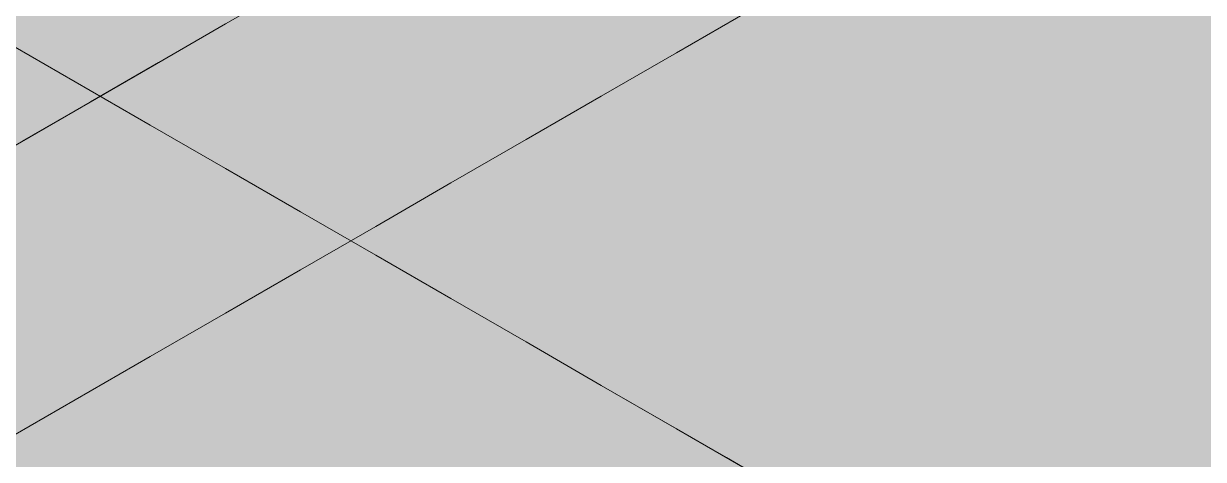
# Model space of a CAD drawing. Header units: metres. Extents: x 349122 to 349453, y 9281252 to 9281971.
# Drawn here: x 349264.7149 to 349265.1227, y 9281655.9944 to 9281656.1451 of the extents above; entities that cross this region are included whole.
import ezdxf

# ---------------------------------------------------------------- set-up
doc = ezdxf.new("R2010")
doc.units = ezdxf.units.M
doc.header["$LTSCALE"] = 0.25
doc.layers.add('ISO-3D', color=7, linetype='CONTINUOUS', lineweight=13)
doc.layers.add('ISO-3D-ARISTAS', color=250, linetype='CONTINUOUS', lineweight=13)

msp = doc.modelspace()

# ---------------------------------------------------------------- linework, layer by layer
at = {"layer": 'ISO-3D', "true_color": 0x9e9d98}
for points in [[(349264.73265, 9281656.14375), (349264.70667, 9281656.15875), (349264.73265, 9281656.17187), (349264.70667, 9281656.18687)], [(349264.78462, 9281656.14187), (349264.75863, 9281656.15687), (349264.78462, 9281656.17), (349264.75863, 9281656.185)], [(349264.82792, 9281656.145), (349264.80627, 9281656.1575), (349264.82792, 9281656.17312), (349264.80627, 9281656.18562)], [(349265.00731, 9281656.14011), (349264.98256, 9281656.1544), (349265.00731, 9281656.16906), (349264.98256, 9281656.18335)], [(349265.05679, 9281656.14049), (349265.03205, 9281656.15477), (349265.05679, 9281656.16944), (349265.03205, 9281656.18372)], [(349265.10628, 9281656.14086), (349265.08154, 9281656.15515), (349265.10628, 9281656.16981), (349265.08154, 9281656.1841)], [(349265.12237, 9281656.14375), (349265.09638, 9281656.15875), (349265.12237, 9281656.17187), (349265.09638, 9281656.18687)], [(349264.75863, 9281656.13895), (349264.73265, 9281656.15395), (349264.75863, 9281656.16789), (349264.73265, 9281656.18289)], [(349264.8106, 9281656.13789), (349264.78462, 9281656.15289), (349264.8106, 9281656.16684), (349264.78462, 9281656.18184)], [(349264.86256, 9281656.13684), (349264.83658, 9281656.15184), (349264.86256, 9281656.16579), (349264.83658, 9281656.18079)], [(349264.91452, 9281656.13579), (349264.88854, 9281656.15079), (349264.91452, 9281656.16474), (349264.88854, 9281656.17974)], [(349264.9405, 9281656.13625), (349264.91452, 9281656.15125), (349264.9405, 9281656.16437), (349264.91452, 9281656.17937)], [(349264.95782, 9281656.13974), (349264.93617, 9281656.15224), (349264.95782, 9281656.16868), (349264.93617, 9281656.18118)], [(349264.89287, 9281656.13562), (349264.87122, 9281656.14812), (349264.89287, 9281656.16375), (349264.87122, 9281656.17625)], [(349264.99246, 9281656.13437), (349264.96648, 9281656.14937), (349264.99246, 9281656.1625), (349264.96648, 9281656.1775)], [(349265.04442, 9281656.1325), (349265.01844, 9281656.1475), (349265.04442, 9281656.16062), (349265.01844, 9281656.17562)], [(349264.75863, 9281656.12875), (349264.73265, 9281656.14375), (349264.75863, 9281656.15687), (349264.73265, 9281656.17187)], [(349264.84957, 9281656.1325), (349264.82792, 9281656.145), (349264.84957, 9281656.16062), (349264.82792, 9281656.17312)], [(349265.09638, 9281656.13062), (349265.0704, 9281656.14562), (349265.09638, 9281656.15875), (349265.0704, 9281656.17375)], [(349265.14835, 9281656.12875), (349265.12237, 9281656.14375), (349265.14835, 9281656.15687), (349265.12237, 9281656.17187)], [(349264.73265, 9281656.125), (349264.70667, 9281656.14), (349264.73265, 9281656.15395), (349264.70667, 9281656.16895)], [(349264.78462, 9281656.12395), (349264.75863, 9281656.13895), (349264.78462, 9281656.15289), (349264.75863, 9281656.16789)], [(349264.80627, 9281656.12937), (349264.78462, 9281656.14187), (349264.80627, 9281656.1575), (349264.78462, 9281656.17)], [(349264.98256, 9281656.12545), (349264.95782, 9281656.13974), (349264.98256, 9281656.1544), (349264.95782, 9281656.16868)], [(349265.03205, 9281656.12583), (349265.00731, 9281656.14011), (349265.03205, 9281656.15477), (349265.00731, 9281656.16906)], [(349265.08154, 9281656.1262), (349265.05679, 9281656.14049), (349265.08154, 9281656.15515), (349265.05679, 9281656.16944)], [(349265.13103, 9281656.12658), (349265.10628, 9281656.14086), (349265.13103, 9281656.15553), (349265.10628, 9281656.16981)], [(349264.83658, 9281656.12289), (349264.8106, 9281656.13789), (349264.83658, 9281656.15184), (349264.8106, 9281656.16684)], [(349264.88854, 9281656.12184), (349264.86256, 9281656.13684), (349264.88854, 9281656.15079), (349264.86256, 9281656.16579)], [(349264.91452, 9281656.12312), (349264.89287, 9281656.13562), (349264.91452, 9281656.15125), (349264.89287, 9281656.16375)], [(349264.93617, 9281656.12329), (349264.91452, 9281656.13579), (349264.93617, 9281656.15224), (349264.91452, 9281656.16474)], [(349264.96648, 9281656.12125), (349264.9405, 9281656.13625), (349264.96648, 9281656.14937), (349264.9405, 9281656.16437)], [(349264.73265, 9281656.11562), (349264.70667, 9281656.13062), (349264.73265, 9281656.14375), (349264.70667, 9281656.15875)], [(349264.87122, 9281656.12), (349264.84957, 9281656.1325), (349264.87122, 9281656.14812), (349264.84957, 9281656.16062)], [(349265.01844, 9281656.11937), (349264.99246, 9281656.13437), (349265.01844, 9281656.1475), (349264.99246, 9281656.1625)], [(349265.0704, 9281656.1175), (349265.04442, 9281656.1325), (349265.0704, 9281656.14562), (349265.04442, 9281656.16062)], [(349265.12237, 9281656.11562), (349265.09638, 9281656.13062), (349265.12237, 9281656.14375), (349265.09638, 9281656.15875)], [(349264.78462, 9281656.11375), (349264.75863, 9281656.12875), (349264.78462, 9281656.14187), (349264.75863, 9281656.15687)], [(349264.82792, 9281656.11687), (349264.80627, 9281656.12937), (349264.82792, 9281656.145), (349264.80627, 9281656.1575)], [(349265.05679, 9281656.11154), (349265.03205, 9281656.12583), (349265.05679, 9281656.14049), (349265.03205, 9281656.15477)], [(349265.10628, 9281656.11192), (349265.08154, 9281656.1262), (349265.10628, 9281656.14086), (349265.08154, 9281656.15515)], [(349264.75863, 9281656.11), (349264.73265, 9281656.125), (349264.75863, 9281656.13895), (349264.73265, 9281656.15395)], [(349264.8106, 9281656.10895), (349264.78462, 9281656.12395), (349264.8106, 9281656.13789), (349264.78462, 9281656.15289)], [(349264.86256, 9281656.10789), (349264.83658, 9281656.12289), (349264.86256, 9281656.13684), (349264.83658, 9281656.15184)], [(349264.91452, 9281656.10684), (349264.88854, 9281656.12184), (349264.91452, 9281656.13579), (349264.88854, 9281656.15079)], [(349264.9405, 9281656.10812), (349264.91452, 9281656.12312), (349264.9405, 9281656.13625), (349264.91452, 9281656.15125)], [(349264.95782, 9281656.11079), (349264.93617, 9281656.12329), (349264.95782, 9281656.13974), (349264.93617, 9281656.15224)], [(349265.00731, 9281656.11117), (349264.98256, 9281656.12545), (349265.00731, 9281656.14011), (349264.98256, 9281656.1544)], [(349264.89287, 9281656.1075), (349264.87122, 9281656.12), (349264.89287, 9281656.13562), (349264.87122, 9281656.14812)], [(349264.99246, 9281656.10625), (349264.96648, 9281656.12125), (349264.99246, 9281656.13437), (349264.96648, 9281656.14937)], [(349265.04442, 9281656.10437), (349265.01844, 9281656.11937), (349265.04442, 9281656.1325), (349265.01844, 9281656.1475)], [(349264.75863, 9281656.10062), (349264.73265, 9281656.11562), (349264.75863, 9281656.12875), (349264.73265, 9281656.14375)], [(349264.84957, 9281656.10437), (349264.82792, 9281656.11687), (349264.84957, 9281656.1325), (349264.82792, 9281656.145)], [(349265.09638, 9281656.1025), (349265.0704, 9281656.1175), (349265.09638, 9281656.13062), (349265.0704, 9281656.14562)], [(349265.14835, 9281656.10062), (349265.12237, 9281656.11562), (349265.14835, 9281656.12875), (349265.12237, 9281656.14375)], [(349264.78462, 9281656.095), (349264.75863, 9281656.11), (349264.78462, 9281656.12395), (349264.75863, 9281656.13895)], [(349264.80627, 9281656.10125), (349264.78462, 9281656.11375), (349264.80627, 9281656.12937), (349264.78462, 9281656.14187)], [(349264.98256, 9281656.0965), (349264.95782, 9281656.11079), (349264.98256, 9281656.12545), (349264.95782, 9281656.13974)], [(349265.03205, 9281656.09688), (349265.00731, 9281656.11117), (349265.03205, 9281656.12583), (349265.00731, 9281656.14011)], [(349265.08154, 9281656.09726), (349265.05679, 9281656.11154), (349265.08154, 9281656.1262), (349265.05679, 9281656.14049)], [(349265.13103, 9281656.09763), (349265.10628, 9281656.11192), (349265.13103, 9281656.12658), (349265.10628, 9281656.14086)], [(349264.83658, 9281656.09395), (349264.8106, 9281656.10895), (349264.83658, 9281656.12289), (349264.8106, 9281656.13789)], [(349264.88854, 9281656.09289), (349264.86256, 9281656.10789), (349264.88854, 9281656.12184), (349264.86256, 9281656.13684)], [(349264.91452, 9281656.095), (349264.89287, 9281656.1075), (349264.91452, 9281656.12312), (349264.89287, 9281656.13562)], [(349264.93617, 9281656.09434), (349264.91452, 9281656.10684), (349264.93617, 9281656.12329), (349264.91452, 9281656.13579)], [(349264.96648, 9281656.09312), (349264.9405, 9281656.10812), (349264.96648, 9281656.12125), (349264.9405, 9281656.13625)], [(349265.01844, 9281656.09125), (349264.99246, 9281656.10625), (349265.01844, 9281656.11937), (349264.99246, 9281656.13437)], [(349264.73265, 9281656.0875), (349264.70667, 9281656.1025), (349264.73265, 9281656.11562), (349264.70667, 9281656.13062)], [(349264.87122, 9281656.09187), (349264.84957, 9281656.10437), (349264.87122, 9281656.12), (349264.84957, 9281656.1325)], [(349265.0704, 9281656.08937), (349265.04442, 9281656.10437), (349265.0704, 9281656.1175), (349265.04442, 9281656.1325)], [(349265.12237, 9281656.0875), (349265.09638, 9281656.1025), (349265.12237, 9281656.11562), (349265.09638, 9281656.13062)], [(349264.78462, 9281656.08562), (349264.75863, 9281656.10062), (349264.78462, 9281656.11375), (349264.75863, 9281656.12875)], [(349264.82792, 9281656.08875), (349264.80627, 9281656.10125), (349264.82792, 9281656.11687), (349264.80627, 9281656.12937)], [(349265.10628, 9281656.08297), (349265.08154, 9281656.09726), (349265.10628, 9281656.11192), (349265.08154, 9281656.1262)], [(349264.8106, 9281656.08), (349264.78462, 9281656.095), (349264.8106, 9281656.10895), (349264.78462, 9281656.12395)], [(349264.86256, 9281656.07895), (349264.83658, 9281656.09395), (349264.86256, 9281656.10789), (349264.83658, 9281656.12289)], [(349264.9405, 9281656.08), (349264.91452, 9281656.095), (349264.9405, 9281656.10812), (349264.91452, 9281656.12312)], [(349264.95782, 9281656.08184), (349264.93617, 9281656.09434), (349264.95782, 9281656.11079), (349264.93617, 9281656.12329)], [(349265.00731, 9281656.08222), (349264.98256, 9281656.0965), (349265.00731, 9281656.11117), (349264.98256, 9281656.12545)], [(349265.05679, 9281656.08259), (349265.03205, 9281656.09688), (349265.05679, 9281656.11154), (349265.03205, 9281656.12583)], [(349264.89287, 9281656.07937), (349264.87122, 9281656.09187), (349264.89287, 9281656.1075), (349264.87122, 9281656.12)], [(349264.91452, 9281656.07789), (349264.88854, 9281656.09289), (349264.91452, 9281656.10684), (349264.88854, 9281656.12184)], [(349264.99246, 9281656.07812), (349264.96648, 9281656.09312), (349264.99246, 9281656.10625), (349264.96648, 9281656.12125)], [(349265.04442, 9281656.07625), (349265.01844, 9281656.09125), (349265.04442, 9281656.10437), (349265.01844, 9281656.11937)], [(349264.75863, 9281656.0725), (349264.73265, 9281656.0875), (349264.75863, 9281656.10062), (349264.73265, 9281656.11562)], [(349264.84957, 9281656.07625), (349264.82792, 9281656.08875), (349264.84957, 9281656.10437), (349264.82792, 9281656.11687)], [(349265.09638, 9281656.07437), (349265.0704, 9281656.08937), (349265.09638, 9281656.1025), (349265.0704, 9281656.1175)], [(349265.14835, 9281656.0725), (349265.12237, 9281656.0875), (349265.14835, 9281656.10062), (349265.12237, 9281656.11562)], [(349264.80627, 9281656.07312), (349264.78462, 9281656.08562), (349264.80627, 9281656.10125), (349264.78462, 9281656.11375)], [(349264.98256, 9281656.06756), (349264.95782, 9281656.08184), (349264.98256, 9281656.0965), (349264.95782, 9281656.11079)], [(349265.03205, 9281656.06793), (349265.00731, 9281656.08222), (349265.03205, 9281656.09688), (349265.00731, 9281656.11117)], [(349265.08154, 9281656.06831), (349265.05679, 9281656.08259), (349265.08154, 9281656.09726), (349265.05679, 9281656.11154)], [(349265.13103, 9281656.06868), (349265.10628, 9281656.08297), (349265.13103, 9281656.09763), (349265.10628, 9281656.11192)], [(349264.83658, 9281656.065), (349264.8106, 9281656.08), (349264.83658, 9281656.09395), (349264.8106, 9281656.10895)], [(349264.88854, 9281656.06395), (349264.86256, 9281656.07895), (349264.88854, 9281656.09289), (349264.86256, 9281656.10789)], [(349264.91452, 9281656.06687), (349264.89287, 9281656.07937), (349264.91452, 9281656.095), (349264.89287, 9281656.1075)], [(349264.93617, 9281656.06539), (349264.91452, 9281656.07789), (349264.93617, 9281656.09434), (349264.91452, 9281656.10684)], [(349264.96648, 9281656.065), (349264.9405, 9281656.08), (349264.96648, 9281656.09312), (349264.9405, 9281656.10812)], [(349265.01844, 9281656.06312), (349264.99246, 9281656.07812), (349265.01844, 9281656.09125), (349264.99246, 9281656.10625)], [(349264.73265, 9281656.05937), (349264.70667, 9281656.07437), (349264.73265, 9281656.0875), (349264.70667, 9281656.1025)], [(349264.87122, 9281656.06375), (349264.84957, 9281656.07625), (349264.87122, 9281656.09187), (349264.84957, 9281656.10437)], [(349265.0704, 9281656.06125), (349265.04442, 9281656.07625), (349265.0704, 9281656.08937), (349265.04442, 9281656.10437)], [(349265.12237, 9281656.05937), (349265.09638, 9281656.07437), (349265.12237, 9281656.0875), (349265.09638, 9281656.1025)], [(349264.78462, 9281656.0575), (349264.75863, 9281656.0725), (349264.78462, 9281656.08562), (349264.75863, 9281656.10062)], [(349264.82792, 9281656.06062), (349264.80627, 9281656.07312), (349264.82792, 9281656.08875), (349264.80627, 9281656.10125)], [(349264.86256, 9281656.05), (349264.83658, 9281656.065), (349264.86256, 9281656.07895), (349264.83658, 9281656.09395)], [(349264.9405, 9281656.05187), (349264.91452, 9281656.06687), (349264.9405, 9281656.08), (349264.91452, 9281656.095)], [(349264.95782, 9281656.05289), (349264.93617, 9281656.06539), (349264.95782, 9281656.08184), (349264.93617, 9281656.09434)], [(349265.00731, 9281656.05327), (349264.98256, 9281656.06756), (349265.00731, 9281656.08222), (349264.98256, 9281656.0965)], [(349265.05679, 9281656.05365), (349265.03205, 9281656.06793), (349265.05679, 9281656.08259), (349265.03205, 9281656.09688)], [(349265.10628, 9281656.05402), (349265.08154, 9281656.06831), (349265.10628, 9281656.08297), (349265.08154, 9281656.09726)], [(349264.89287, 9281656.05125), (349264.87122, 9281656.06375), (349264.89287, 9281656.07937), (349264.87122, 9281656.09187)], [(349264.91452, 9281656.04895), (349264.88854, 9281656.06395), (349264.91452, 9281656.07789), (349264.88854, 9281656.09289)], [(349264.99246, 9281656.05), (349264.96648, 9281656.065), (349264.99246, 9281656.07812), (349264.96648, 9281656.09312)], [(349265.04442, 9281656.04812), (349265.01844, 9281656.06312), (349265.04442, 9281656.07625), (349265.01844, 9281656.09125)], [(349265.09638, 9281656.04625), (349265.0704, 9281656.06125), (349265.09638, 9281656.07437), (349265.0704, 9281656.08937)], [(349264.75863, 9281656.04437), (349264.73265, 9281656.05937), (349264.75863, 9281656.0725), (349264.73265, 9281656.0875)], [(349264.80627, 9281656.045), (349264.78462, 9281656.0575), (349264.80627, 9281656.07312), (349264.78462, 9281656.08562)], [(349264.84957, 9281656.04812), (349264.82792, 9281656.06062), (349264.84957, 9281656.07625), (349264.82792, 9281656.08875)], [(349265.14835, 9281656.04437), (349265.12237, 9281656.05937), (349265.14835, 9281656.0725), (349265.12237, 9281656.0875)], [(349264.98256, 9281656.03861), (349264.95782, 9281656.05289), (349264.98256, 9281656.06756), (349264.95782, 9281656.08184)], [(349265.03205, 9281656.03898), (349265.00731, 9281656.05327), (349265.03205, 9281656.06793), (349265.00731, 9281656.08222)], [(349265.08154, 9281656.03936), (349265.05679, 9281656.05365), (349265.08154, 9281656.06831), (349265.05679, 9281656.08259)], [(349265.13103, 9281656.03974), (349265.10628, 9281656.05402), (349265.13103, 9281656.06868), (349265.10628, 9281656.08297)], [(349264.88854, 9281656.035), (349264.86256, 9281656.05), (349264.88854, 9281656.06395), (349264.86256, 9281656.07895)], [(349264.91452, 9281656.03875), (349264.89287, 9281656.05125), (349264.91452, 9281656.06687), (349264.89287, 9281656.07937)], [(349264.93617, 9281656.03645), (349264.91452, 9281656.04895), (349264.93617, 9281656.06539), (349264.91452, 9281656.07789)], [(349264.96648, 9281656.03687), (349264.9405, 9281656.05187), (349264.96648, 9281656.065), (349264.9405, 9281656.08)], [(349265.01844, 9281656.035), (349264.99246, 9281656.05), (349265.01844, 9281656.06312), (349264.99246, 9281656.07812)], [(349264.73265, 9281656.03125), (349264.70667, 9281656.04625), (349264.73265, 9281656.05937), (349264.70667, 9281656.07437)], [(349264.82792, 9281656.0325), (349264.80627, 9281656.045), (349264.82792, 9281656.06062), (349264.80627, 9281656.07312)], [(349264.87122, 9281656.03562), (349264.84957, 9281656.04812), (349264.87122, 9281656.06375), (349264.84957, 9281656.07625)], [(349265.0704, 9281656.03312), (349265.04442, 9281656.04812), (349265.0704, 9281656.06125), (349265.04442, 9281656.07625)], [(349265.12237, 9281656.03125), (349265.09638, 9281656.04625), (349265.12237, 9281656.05937), (349265.09638, 9281656.07437)], [(349264.78462, 9281656.02937), (349264.75863, 9281656.04437), (349264.78462, 9281656.0575), (349264.75863, 9281656.0725)], [(349264.9405, 9281656.02375), (349264.91452, 9281656.03875), (349264.9405, 9281656.05187), (349264.91452, 9281656.06687)], [(349264.95782, 9281656.02395), (349264.93617, 9281656.03645), (349264.95782, 9281656.05289), (349264.93617, 9281656.06539)], [(349264.99246, 9281656.02187), (349264.96648, 9281656.03687), (349264.99246, 9281656.05), (349264.96648, 9281656.065)], [(349265.00731, 9281656.02432), (349264.98256, 9281656.03861), (349265.00731, 9281656.05327), (349264.98256, 9281656.06756)], [(349265.05679, 9281656.0247), (349265.03205, 9281656.03898), (349265.05679, 9281656.05365), (349265.03205, 9281656.06793)], [(349265.10628, 9281656.02508), (349265.08154, 9281656.03936), (349265.10628, 9281656.05402), (349265.08154, 9281656.06831)], [(349264.89287, 9281656.02312), (349264.87122, 9281656.03562), (349264.89287, 9281656.05125), (349264.87122, 9281656.06375)], [(349264.91452, 9281656.02), (349264.88854, 9281656.035), (349264.91452, 9281656.04895), (349264.88854, 9281656.06395)], [(349265.04442, 9281656.02), (349265.01844, 9281656.035), (349265.04442, 9281656.04812), (349265.01844, 9281656.06312)], [(349265.09638, 9281656.01812), (349265.0704, 9281656.03312), (349265.09638, 9281656.04625), (349265.0704, 9281656.06125)], [(349264.75863, 9281656.01625), (349264.73265, 9281656.03125), (349264.75863, 9281656.04437), (349264.73265, 9281656.05937)], [(349264.80627, 9281656.01687), (349264.78462, 9281656.02937), (349264.80627, 9281656.045), (349264.78462, 9281656.0575)], [(349264.84957, 9281656.02), (349264.82792, 9281656.0325), (349264.84957, 9281656.04812), (349264.82792, 9281656.06062)], [(349265.14835, 9281656.01625), (349265.12237, 9281656.03125), (349265.14835, 9281656.04437), (349265.12237, 9281656.05937)], [(349264.98256, 9281656.00966), (349264.95782, 9281656.02395), (349264.98256, 9281656.03861), (349264.95782, 9281656.05289)], [(349265.03205, 9281656.01004), (349265.00731, 9281656.02432), (349265.03205, 9281656.03898), (349265.00731, 9281656.05327)], [(349265.08154, 9281656.01041), (349265.05679, 9281656.0247), (349265.08154, 9281656.03936), (349265.05679, 9281656.05365)], [(349265.13103, 9281656.01079), (349265.10628, 9281656.02508), (349265.13103, 9281656.03974), (349265.10628, 9281656.05402)], [(349264.91452, 9281656.01062), (349264.89287, 9281656.02312), (349264.91452, 9281656.03875), (349264.89287, 9281656.05125)], [(349264.93617, 9281656.0075), (349264.91452, 9281656.02), (349264.93617, 9281656.03645), (349264.91452, 9281656.04895)], [(349264.96648, 9281656.00875), (349264.9405, 9281656.02375), (349264.96648, 9281656.03687), (349264.9405, 9281656.05187)], [(349265.01844, 9281656.00687), (349264.99246, 9281656.02187), (349265.01844, 9281656.035), (349264.99246, 9281656.05)], [(349264.73265, 9281656.00312), (349264.70667, 9281656.01812), (349264.73265, 9281656.03125), (349264.70667, 9281656.04625)], [(349264.82792, 9281656.00437), (349264.80627, 9281656.01687), (349264.82792, 9281656.0325), (349264.80627, 9281656.045)], [(349264.87122, 9281656.0075), (349264.84957, 9281656.02), (349264.87122, 9281656.03562), (349264.84957, 9281656.04812)], [(349265.0704, 9281656.005), (349265.04442, 9281656.02), (349265.0704, 9281656.03312), (349265.04442, 9281656.04812)], [(349265.12237, 9281656.00312), (349265.09638, 9281656.01812), (349265.12237, 9281656.03125), (349265.09638, 9281656.04625)], [(349264.78462, 9281656.00125), (349264.75863, 9281656.01625), (349264.78462, 9281656.02937), (349264.75863, 9281656.04437)], [(349264.9405, 9281655.99562), (349264.91452, 9281656.01062), (349264.9405, 9281656.02375), (349264.91452, 9281656.03875)], [(349264.95782, 9281655.995), (349264.93617, 9281656.0075), (349264.95782, 9281656.02395), (349264.93617, 9281656.03645)], [(349264.99246, 9281655.99375), (349264.96648, 9281656.00875), (349264.99246, 9281656.02187), (349264.96648, 9281656.03687)], [(349265.00731, 9281655.99538), (349264.98256, 9281656.00966), (349265.00731, 9281656.02432), (349264.98256, 9281656.03861)], [(349265.05679, 9281655.99575), (349265.03205, 9281656.01004), (349265.05679, 9281656.0247), (349265.03205, 9281656.03898)], [(349265.10628, 9281655.99613), (349265.08154, 9281656.01041), (349265.10628, 9281656.02508), (349265.08154, 9281656.03936)], [(349264.84957, 9281655.99187), (349264.82792, 9281656.00437), (349264.84957, 9281656.02), (349264.82792, 9281656.0325)], [(349264.89287, 9281655.995), (349264.87122, 9281656.0075), (349264.89287, 9281656.02312), (349264.87122, 9281656.03562)], [(349265.04442, 9281655.99187), (349265.01844, 9281656.00687), (349265.04442, 9281656.02), (349265.01844, 9281656.035)], [(349265.09638, 9281655.99), (349265.0704, 9281656.005), (349265.09638, 9281656.01812), (349265.0704, 9281656.03312)], [(349264.75863, 9281655.98812), (349264.73265, 9281656.00312), (349264.75863, 9281656.01625), (349264.73265, 9281656.03125)], [(349264.80627, 9281655.98875), (349264.78462, 9281656.00125), (349264.80627, 9281656.01687), (349264.78462, 9281656.02937)], [(349265.14835, 9281655.98812), (349265.12237, 9281656.00312), (349265.14835, 9281656.01625), (349265.12237, 9281656.03125)], [(349265.03205, 9281655.98109), (349265.00731, 9281655.99538), (349265.03205, 9281656.01004), (349265.00731, 9281656.02432)], [(349265.08154, 9281655.98147), (349265.05679, 9281655.99575), (349265.08154, 9281656.01041), (349265.05679, 9281656.0247)], [(349265.13103, 9281655.98184), (349265.10628, 9281655.99613), (349265.13103, 9281656.01079), (349265.10628, 9281656.02508)], [(349264.91452, 9281655.9825), (349264.89287, 9281655.995), (349264.91452, 9281656.01062), (349264.89287, 9281656.02312)], [(349264.96648, 9281655.98062), (349264.9405, 9281655.99562), (349264.96648, 9281656.00875), (349264.9405, 9281656.02375)], [(349264.98256, 9281655.98071), (349264.95782, 9281655.995), (349264.98256, 9281656.00966), (349264.95782, 9281656.02395)], [(349265.01844, 9281655.97875), (349264.99246, 9281655.99375), (349265.01844, 9281656.00687), (349264.99246, 9281656.02187)], [(349264.73265, 9281655.975), (349264.70667, 9281655.99), (349264.73265, 9281656.00312), (349264.70667, 9281656.01812)], [(349264.78462, 9281655.97312), (349264.75863, 9281655.98812), (349264.78462, 9281656.00125), (349264.75863, 9281656.01625)], [(349264.82792, 9281655.97625), (349264.80627, 9281655.98875), (349264.82792, 9281656.00437), (349264.80627, 9281656.01687)], [(349264.87122, 9281655.97937), (349264.84957, 9281655.99187), (349264.87122, 9281656.0075), (349264.84957, 9281656.02)], [(349265.0704, 9281655.97687), (349265.04442, 9281655.99187), (349265.0704, 9281656.005), (349265.04442, 9281656.02)], [(349265.12237, 9281655.975), (349265.09638, 9281655.99), (349265.12237, 9281656.00312), (349265.09638, 9281656.01812)], [(349264.9405, 9281655.9675), (349264.91452, 9281655.9825), (349264.9405, 9281655.99562), (349264.91452, 9281656.01062)], [(349264.99246, 9281655.96562), (349264.96648, 9281655.98062), (349264.99246, 9281655.99375), (349264.96648, 9281656.00875)], [(349265.00731, 9281655.96643), (349264.98256, 9281655.98071), (349265.00731, 9281655.99538), (349264.98256, 9281656.00966)], [(349265.05679, 9281655.9668), (349265.03205, 9281655.98109), (349265.05679, 9281655.99575), (349265.03205, 9281656.01004)], [(349265.10628, 9281655.96718), (349265.08154, 9281655.98147), (349265.10628, 9281655.99613), (349265.08154, 9281656.01041)], [(349264.84957, 9281655.96375), (349264.82792, 9281655.97625), (349264.84957, 9281655.99187), (349264.82792, 9281656.00437)], [(349264.89287, 9281655.96687), (349264.87122, 9281655.97937), (349264.89287, 9281655.995), (349264.87122, 9281656.0075)], [(349265.04442, 9281655.96375), (349265.01844, 9281655.97875), (349265.04442, 9281655.99187), (349265.01844, 9281656.00687)], [(349265.09638, 9281655.96187), (349265.0704, 9281655.97687), (349265.09638, 9281655.99), (349265.0704, 9281656.005)], [(349264.75863, 9281655.96), (349264.73265, 9281655.975), (349264.75863, 9281655.98812), (349264.73265, 9281656.00312)], [(349264.80627, 9281655.96062), (349264.78462, 9281655.97312), (349264.80627, 9281655.98875), (349264.78462, 9281656.00125)], [(349265.14835, 9281655.96), (349265.12237, 9281655.975), (349265.14835, 9281655.98812), (349265.12237, 9281656.00312)], [(349264.96648, 9281655.9525), (349264.9405, 9281655.9675), (349264.96648, 9281655.98062), (349264.9405, 9281655.99562)], [(349265.08154, 9281655.95252), (349265.05679, 9281655.9668), (349265.08154, 9281655.98147), (349265.05679, 9281655.99575)], [(349265.13103, 9281655.95289), (349265.10628, 9281655.96718), (349265.13103, 9281655.98184), (349265.10628, 9281655.99613)], [(349264.91452, 9281655.95437), (349264.89287, 9281655.96687), (349264.91452, 9281655.9825), (349264.89287, 9281655.995)], [(349265.03205, 9281655.95214), (349265.00731, 9281655.96643), (349265.03205, 9281655.98109), (349265.00731, 9281655.99538)]]:
    msp.add_solid(points, dxfattribs=at)
at = {"layer": 'ISO-3D', "true_color": 0x8e8d88}
for points in [[(349264.9405, 9281656.155), (349264.91452, 9281656.14), (349264.9405, 9281656.18167), (349264.91452, 9281656.16667)], [(349264.88854, 9281656.15167), (349264.86256, 9281656.13667), (349264.88854, 9281656.17833), (349264.86256, 9281656.16333)], [(349264.83658, 9281656.14833), (349264.8106, 9281656.13333), (349264.83658, 9281656.175), (349264.8106, 9281656.16)], [(349264.96648, 9281656.15), (349264.9405, 9281656.135), (349264.96648, 9281656.17), (349264.9405, 9281656.155)], [(349264.86256, 9281656.13667), (349264.83658, 9281656.12167), (349264.86256, 9281656.16333), (349264.83658, 9281656.14833)], [(349264.91452, 9281656.14), (349264.88854, 9281656.125), (349264.91452, 9281656.16667), (349264.88854, 9281656.15167)], [(349264.8106, 9281656.13333), (349264.78462, 9281656.11833), (349264.8106, 9281656.16), (349264.78462, 9281656.145)], [(349264.9405, 9281656.135), (349264.91452, 9281656.12), (349264.9405, 9281656.155), (349264.91452, 9281656.14)], [(349264.88854, 9281656.125), (349264.86256, 9281656.11), (349264.88854, 9281656.15167), (349264.86256, 9281656.13667)], [(349264.83658, 9281656.12167), (349264.8106, 9281656.10667), (349264.83658, 9281656.14833), (349264.8106, 9281656.13333)], [(349264.78462, 9281656.11833), (349264.75863, 9281656.10333), (349264.78462, 9281656.145), (349264.75863, 9281656.13)], [(349264.91452, 9281656.12), (349264.88854, 9281656.105), (349264.91452, 9281656.14), (349264.88854, 9281656.125)], [(349264.86256, 9281656.11), (349264.83658, 9281656.095), (349264.86256, 9281656.13667), (349264.83658, 9281656.12167)], [(349264.8106, 9281656.10667), (349264.78462, 9281656.09167), (349264.8106, 9281656.13333), (349264.78462, 9281656.11833)], [(349264.75863, 9281656.10333), (349264.73265, 9281656.08833), (349264.75863, 9281656.13), (349264.73265, 9281656.115)], [(349264.88854, 9281656.105), (349264.86256, 9281656.09), (349264.88854, 9281656.125), (349264.86256, 9281656.11)], [(349264.78462, 9281656.09167), (349264.75863, 9281656.07667), (349264.78462, 9281656.11833), (349264.75863, 9281656.10333)], [(349264.83658, 9281656.095), (349264.8106, 9281656.08), (349264.83658, 9281656.12167), (349264.8106, 9281656.10667)], [(349264.73265, 9281656.08833), (349264.70667, 9281656.07333), (349264.73265, 9281656.115), (349264.70667, 9281656.1)], [(349264.86256, 9281656.09), (349264.83658, 9281656.075), (349264.86256, 9281656.11), (349264.83658, 9281656.095)], [(349264.8106, 9281656.08), (349264.78462, 9281656.065), (349264.8106, 9281656.10667), (349264.78462, 9281656.09167)], [(349264.75863, 9281656.07667), (349264.73265, 9281656.06167), (349264.75863, 9281656.10333), (349264.73265, 9281656.08833)], [(349264.83658, 9281656.075), (349264.8106, 9281656.06), (349264.83658, 9281656.095), (349264.8106, 9281656.08)], [(349264.78462, 9281656.065), (349264.75863, 9281656.05), (349264.78462, 9281656.09167), (349264.75863, 9281656.07667)], [(349264.73265, 9281656.06167), (349264.70667, 9281656.04667), (349264.73265, 9281656.08833), (349264.70667, 9281656.07333)], [(349264.8106, 9281656.06), (349264.78462, 9281656.045), (349264.8106, 9281656.08), (349264.78462, 9281656.065)], [(349264.75863, 9281656.05), (349264.73265, 9281656.035), (349264.75863, 9281656.07667), (349264.73265, 9281656.06167)], [(349264.78462, 9281656.045), (349264.75863, 9281656.03), (349264.78462, 9281656.065), (349264.75863, 9281656.05)], [(349264.73265, 9281656.035), (349264.70667, 9281656.02), (349264.73265, 9281656.06167), (349264.70667, 9281656.04667)], [(349264.75863, 9281656.03), (349264.73265, 9281656.015), (349264.75863, 9281656.05), (349264.73265, 9281656.035)], [(349264.73265, 9281656.015), (349264.70667, 9281656), (349264.73265, 9281656.035), (349264.70667, 9281656.02)]]:
    msp.add_solid(points, dxfattribs=at)
at = {"layer": 'ISO-3D', "true_color": 0xb0aea8}
for points in [[(349264.75863, 9281656.15), (349264.73265, 9281656.135), (349264.73265, 9281656.165), (349264.70667, 9281656.15)], [(349264.8106, 9281656.15), (349264.78462, 9281656.135), (349264.78462, 9281656.165), (349264.75863, 9281656.15)], [(349264.86256, 9281656.15), (349264.83658, 9281656.135), (349264.83658, 9281656.165), (349264.8106, 9281656.15)], [(349264.91452, 9281656.15), (349264.88854, 9281656.135), (349264.88854, 9281656.165), (349264.86256, 9281656.15)], [(349264.96648, 9281656.15), (349264.9405, 9281656.135), (349264.9405, 9281656.165), (349264.91452, 9281656.15)], [(349264.73678, 9281656.14595), (349264.7132, 9281656.13234), (349264.71203, 9281656.16024), (349264.68846, 9281656.14663)], [(349264.7851, 9281656.14528), (349264.76152, 9281656.13167), (349264.76035, 9281656.15956), (349264.73678, 9281656.14595)], [(349264.73265, 9281656.135), (349264.70667, 9281656.12), (349264.70667, 9281656.15), (349264.68069, 9281656.135)], [(349264.78462, 9281656.135), (349264.75863, 9281656.12), (349264.75863, 9281656.15), (349264.73265, 9281656.135)], [(349264.83658, 9281656.135), (349264.8106, 9281656.12), (349264.8106, 9281656.15), (349264.78462, 9281656.135)], [(349264.88854, 9281656.135), (349264.86256, 9281656.12), (349264.86256, 9281656.15), (349264.83658, 9281656.135)], [(349264.9405, 9281656.135), (349264.91452, 9281656.12), (349264.91452, 9281656.15), (349264.88854, 9281656.135)], [(349264.76152, 9281656.13167), (349264.73795, 9281656.11806), (349264.73678, 9281656.14595), (349264.7132, 9281656.13234)], [(349264.73265, 9281656.125), (349264.711, 9281656.1125), (349264.70667, 9281656.14), (349264.68502, 9281656.1275)], [(349264.75863, 9281656.12), (349264.73265, 9281656.105), (349264.73265, 9281656.135), (349264.70667, 9281656.12)], [(349264.8106, 9281656.12), (349264.78462, 9281656.105), (349264.78462, 9281656.135), (349264.75863, 9281656.12)], [(349264.86256, 9281656.12), (349264.83658, 9281656.105), (349264.83658, 9281656.135), (349264.8106, 9281656.12)], [(349264.91452, 9281656.12), (349264.88854, 9281656.105), (349264.88854, 9281656.135), (349264.86256, 9281656.12)], [(349264.73795, 9281656.11806), (349264.71437, 9281656.10444), (349264.7132, 9281656.13234), (349264.68963, 9281656.11873)], [(349264.75863, 9281656.11), (349264.73698, 9281656.0975), (349264.73265, 9281656.125), (349264.711, 9281656.1125)], [(349264.73265, 9281656.105), (349264.70667, 9281656.09), (349264.70667, 9281656.12), (349264.68069, 9281656.105)], [(349264.78462, 9281656.105), (349264.75863, 9281656.09), (349264.75863, 9281656.12), (349264.73265, 9281656.105)], [(349264.83658, 9281656.105), (349264.8106, 9281656.09), (349264.8106, 9281656.12), (349264.78462, 9281656.105)], [(349264.88854, 9281656.105), (349264.86256, 9281656.09), (349264.86256, 9281656.12), (349264.83658, 9281656.105)], [(349264.73698, 9281656.0975), (349264.71533, 9281656.085), (349264.711, 9281656.1125), (349264.68935, 9281656.1)], [(349264.78462, 9281656.095), (349264.76296, 9281656.0825), (349264.75863, 9281656.11), (349264.73698, 9281656.0975)], [(349264.75863, 9281656.09), (349264.73265, 9281656.075), (349264.73265, 9281656.105), (349264.70667, 9281656.09)], [(349264.8106, 9281656.09), (349264.78462, 9281656.075), (349264.78462, 9281656.105), (349264.75863, 9281656.09)], [(349264.86256, 9281656.09), (349264.83658, 9281656.075), (349264.83658, 9281656.105), (349264.8106, 9281656.09)], [(349264.71533, 9281656.085), (349264.69368, 9281656.0725), (349264.68935, 9281656.1), (349264.6677, 9281656.0875)], [(349264.76296, 9281656.0825), (349264.74131, 9281656.07), (349264.73698, 9281656.0975), (349264.71533, 9281656.085)], [(349264.8106, 9281656.08), (349264.78895, 9281656.0675), (349264.78462, 9281656.095), (349264.76296, 9281656.0825)], [(349264.73265, 9281656.075), (349264.70667, 9281656.06), (349264.70667, 9281656.09), (349264.68069, 9281656.075)], [(349264.78462, 9281656.075), (349264.75863, 9281656.06), (349264.75863, 9281656.09), (349264.73265, 9281656.075)], [(349264.83658, 9281656.075), (349264.8106, 9281656.06), (349264.8106, 9281656.09), (349264.78462, 9281656.075)], [(349264.74131, 9281656.07), (349264.71966, 9281656.0575), (349264.71533, 9281656.085), (349264.69368, 9281656.0725)], [(349264.78895, 9281656.0675), (349264.76729, 9281656.055), (349264.76296, 9281656.0825), (349264.74131, 9281656.07)], [(349264.83658, 9281656.065), (349264.81493, 9281656.0525), (349264.8106, 9281656.08), (349264.78895, 9281656.0675)], [(349264.75863, 9281656.06), (349264.73265, 9281656.045), (349264.73265, 9281656.075), (349264.70667, 9281656.06)], [(349264.8106, 9281656.06), (349264.78462, 9281656.045), (349264.78462, 9281656.075), (349264.75863, 9281656.06)], [(349264.71966, 9281656.0575), (349264.69801, 9281656.045), (349264.69368, 9281656.0725), (349264.67203, 9281656.06)], [(349264.76729, 9281656.055), (349264.74564, 9281656.0425), (349264.74131, 9281656.07), (349264.71966, 9281656.0575)], [(349264.81493, 9281656.0525), (349264.79328, 9281656.04), (349264.78895, 9281656.0675), (349264.76729, 9281656.055)], [(349264.86256, 9281656.05), (349264.84091, 9281656.0375), (349264.83658, 9281656.065), (349264.81493, 9281656.0525)], [(349264.73265, 9281656.045), (349264.70667, 9281656.03), (349264.70667, 9281656.06), (349264.68069, 9281656.045)], [(349264.74564, 9281656.0425), (349264.72399, 9281656.03), (349264.71966, 9281656.0575), (349264.69801, 9281656.045)], [(349264.78462, 9281656.045), (349264.75863, 9281656.03), (349264.75863, 9281656.06), (349264.73265, 9281656.045)], [(349264.79328, 9281656.04), (349264.77162, 9281656.0275), (349264.76729, 9281656.055), (349264.74564, 9281656.0425)], [(349264.84091, 9281656.0375), (349264.81926, 9281656.025), (349264.81493, 9281656.0525), (349264.79328, 9281656.04)], [(349264.88854, 9281656.035), (349264.86689, 9281656.0225), (349264.86256, 9281656.05), (349264.84091, 9281656.0375)], [(349264.72399, 9281656.03), (349264.70234, 9281656.0175), (349264.69801, 9281656.045), (349264.67636, 9281656.0325)], [(349264.75863, 9281656.03), (349264.73265, 9281656.015), (349264.73265, 9281656.045), (349264.70667, 9281656.03)], [(349264.77162, 9281656.0275), (349264.74997, 9281656.015), (349264.74564, 9281656.0425), (349264.72399, 9281656.03)], [(349264.81926, 9281656.025), (349264.79761, 9281656.0125), (349264.79328, 9281656.04), (349264.77162, 9281656.0275)], [(349264.86689, 9281656.0225), (349264.84524, 9281656.01), (349264.84091, 9281656.0375), (349264.81926, 9281656.025)], [(349264.91452, 9281656.02), (349264.89287, 9281656.0075), (349264.88854, 9281656.035), (349264.86689, 9281656.0225)], [(349264.73265, 9281656.015), (349264.70667, 9281656), (349264.70667, 9281656.03), (349264.68069, 9281656.015)], [(349264.74997, 9281656.015), (349264.72832, 9281656.0025), (349264.72399, 9281656.03), (349264.70234, 9281656.0175)], [(349264.79761, 9281656.0125), (349264.77595, 9281656), (349264.77162, 9281656.0275), (349264.74997, 9281656.015)], [(349264.84524, 9281656.01), (349264.82359, 9281655.9975), (349264.81926, 9281656.025), (349264.79761, 9281656.0125)], [(349264.89287, 9281656.0075), (349264.87122, 9281655.995), (349264.86689, 9281656.0225), (349264.84524, 9281656.01)], [(349264.72832, 9281656.0025), (349264.70667, 9281655.99), (349264.70234, 9281656.0175), (349264.68069, 9281656.005)], [(349264.9405, 9281656.005), (349264.91885, 9281655.9925), (349264.91452, 9281656.02), (349264.89287, 9281656.0075)], [(349264.77595, 9281656), (349264.7543, 9281655.9875), (349264.74997, 9281656.015), (349264.72832, 9281656.0025)], [(349264.82359, 9281655.9975), (349264.80194, 9281655.985), (349264.79761, 9281656.0125), (349264.77595, 9281656)], [(349264.87122, 9281655.995), (349264.84957, 9281655.9825), (349264.84524, 9281656.01), (349264.82359, 9281655.9975)], [(349264.91885, 9281655.9925), (349264.8972, 9281655.98), (349264.89287, 9281656.0075), (349264.87122, 9281655.995)], [(349264.96648, 9281655.99), (349264.94483, 9281655.9775), (349264.9405, 9281656.005), (349264.91885, 9281655.9925)], [(349264.7543, 9281655.9875), (349264.73265, 9281655.975), (349264.72832, 9281656.0025), (349264.70667, 9281655.99)], [(349264.80194, 9281655.985), (349264.78029, 9281655.9725), (349264.77595, 9281656), (349264.7543, 9281655.9875)], [(349264.84957, 9281655.9825), (349264.82792, 9281655.97), (349264.82359, 9281655.9975), (349264.80194, 9281655.985)], [(349264.8972, 9281655.98), (349264.87555, 9281655.9675), (349264.87122, 9281655.995), (349264.84957, 9281655.9825)]]:
    msp.add_solid(points, dxfattribs=at)
at = {"layer": 'ISO-3D-ARISTAS', "color": 250}
for p, q in [((349264.78462, 9281656.145), (349264.8106, 9281656.16)), ((349264.96648, 9281656.15), (349264.9405, 9281656.135)), ((349264.96648, 9281656.15), (349264.9405, 9281656.135)), ((349264.75863, 9281656.13), (349264.78462, 9281656.145)), ((349264.7851, 9281656.14528), (349264.76152, 9281656.13167)), ((349264.70667, 9281656.14), (349264.73265, 9281656.125)), ((349264.73265, 9281656.125), (349264.70667, 9281656.14)), ((349264.9405, 9281656.135), (349264.91452, 9281656.12)), ((349264.9405, 9281656.135), (349264.91452, 9281656.12)), ((349264.76152, 9281656.13167), (349264.73795, 9281656.11806)), ((349264.73265, 9281656.115), (349264.75863, 9281656.13)), ((349264.73265, 9281656.125), (349264.75863, 9281656.11)), ((349264.75863, 9281656.11), (349264.73265, 9281656.125)), ((349264.73795, 9281656.11806), (349264.71437, 9281656.10444)), ((349264.91452, 9281656.12), (349264.88854, 9281656.105)), ((349264.91452, 9281656.12), (349264.88854, 9281656.105)), ((349264.70667, 9281656.1), (349264.73265, 9281656.115)), ((349264.75863, 9281656.11), (349264.78462, 9281656.095)), ((349264.78462, 9281656.095), (349264.75863, 9281656.11)), ((349264.88854, 9281656.105), (349264.86256, 9281656.09)), ((349264.88854, 9281656.105), (349264.86256, 9281656.09)), ((349264.78462, 9281656.095), (349264.8106, 9281656.08)), ((349264.8106, 9281656.08), (349264.78462, 9281656.095)), ((349264.86256, 9281656.09), (349264.83658, 9281656.075)), ((349264.86256, 9281656.09), (349264.83658, 9281656.075)), ((349264.8106, 9281656.08), (349264.83658, 9281656.065)), ((349264.83658, 9281656.065), (349264.8106, 9281656.08)), ((349264.83658, 9281656.075), (349264.8106, 9281656.06)), ((349264.83658, 9281656.075), (349264.8106, 9281656.06)), ((349264.83658, 9281656.065), (349264.86256, 9281656.05)), ((349264.86256, 9281656.05), (349264.83658, 9281656.065)), ((349264.8106, 9281656.06), (349264.78462, 9281656.045)), ((349264.8106, 9281656.06), (349264.78462, 9281656.045)), ((349264.86256, 9281656.05), (349264.88854, 9281656.035)), ((349264.88854, 9281656.035), (349264.86256, 9281656.05)), ((349264.78462, 9281656.045), (349264.75863, 9281656.03)), ((349264.78462, 9281656.045), (349264.75863, 9281656.03)), ((349264.88854, 9281656.035), (349264.91452, 9281656.02)), ((349264.91452, 9281656.02), (349264.88854, 9281656.035)), ((349264.75863, 9281656.03), (349264.73265, 9281656.015)), ((349264.75863, 9281656.03), (349264.73265, 9281656.015)), ((349264.93617, 9281656.0075), (349264.91452, 9281656.02)), ((349264.91452, 9281656.02), (349264.9405, 9281656.005)), ((349264.73265, 9281656.015), (349264.70667, 9281656)), ((349264.73265, 9281656.015), (349264.70667, 9281656)), ((349264.95782, 9281655.995), (349264.93617, 9281656.0075)), ((349264.9405, 9281656.005), (349264.96648, 9281655.99)), ((349264.98256, 9281655.98071), (349264.95782, 9281655.995))]:
    msp.add_line(p, q, dxfattribs=at)

doc.saveas('drawing.dxf')
